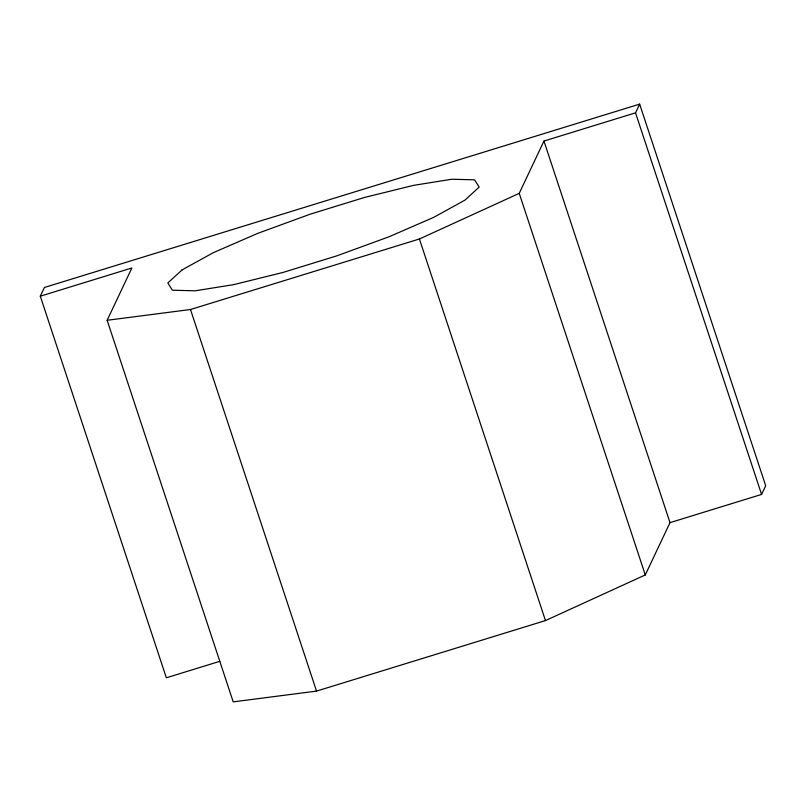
<?xml version="1.0" encoding="UTF-8"?>
<svg xmlns="http://www.w3.org/2000/svg" width="806" height="806" viewBox="0 0 806 806"><rect width="100%" height="100%" fill="white"/><g stroke="black" fill="none" stroke-linecap="round" stroke-linejoin="round"><path stroke-width="1.21" d="M40.3 296.195L44.421 287.48L639.652 104.125L765.7 485.716L761.579 494.431L670.008 522.641L645.284 574.94L545.471 620.58L316.536 691.105L233.206 701.875L107.148 320.284L131.872 267.985L40.3 296.195L166.348 677.786L219.867 661.303M107.148 320.284L190.488 309.504L419.422 238.989L519.235 193.349L543.959 141.05L635.531 112.84L639.652 104.125M635.531 112.84L761.579 494.431M543.959 141.05L670.008 522.641M519.235 193.349L645.284 574.94M419.422 238.989L545.471 620.58M190.488 309.504L316.536 691.105M181.995 269.95L167.819 282.977L172.413 290.22L195.233 290.805L233.528 284.669L282.674 272.539L336.727 255.885L389.187 236.712L433.739 217.338L464.991 200.1L479.167 187.073L474.573 179.829L451.753 179.244L413.458 185.38L364.312 197.51L310.26 214.164L257.799 233.337L213.247 252.711L181.995 269.95"/></g></svg>
